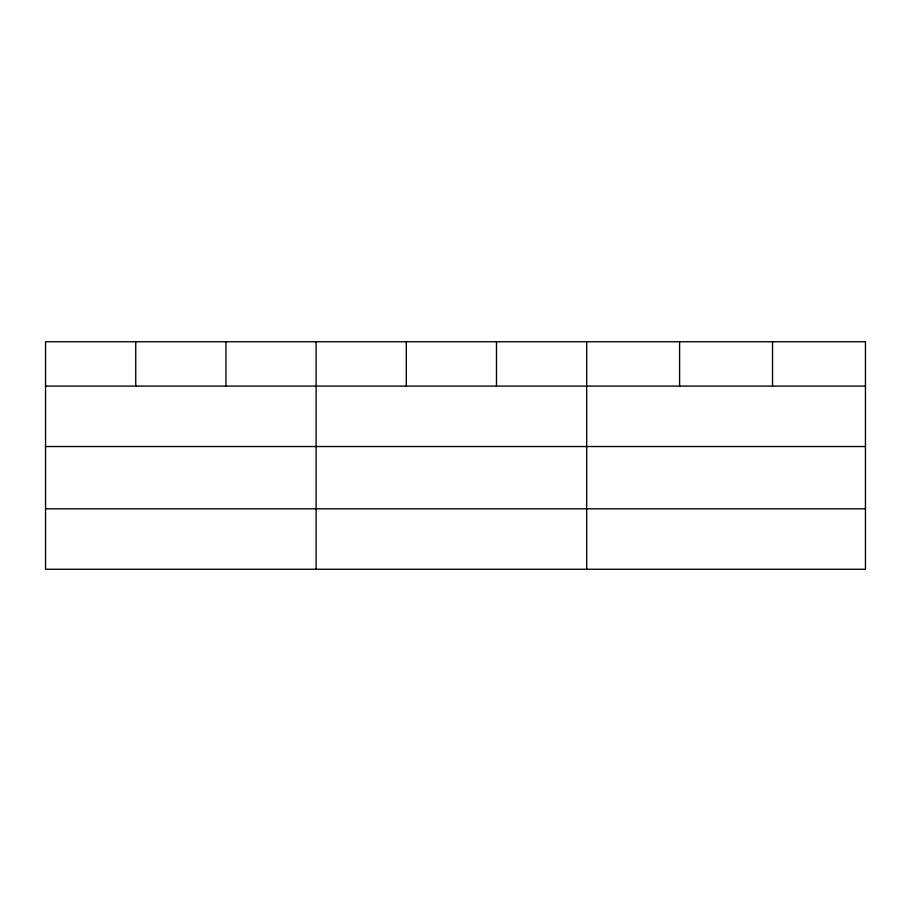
<?xml version="1.0" encoding="UTF-8"?>
<svg xmlns="http://www.w3.org/2000/svg" width="911" height="911" viewBox="0 0 911 911"><rect width="100%" height="100%" fill="white"/><g stroke="black" fill="none" stroke-linecap="round" stroke-linejoin="round"><path stroke-width="1.37" d="M45.55 386.093L865.45 386.093M45.55 446.538L865.45 446.538M45.55 508.816L865.45 508.816M772.528 341.739L772.528 386.093M679.606 341.739L679.606 386.093M586.684 341.739L586.684 569.261M496.495 341.739L496.495 386.093M406.306 341.739L406.306 386.093M316.117 341.739L316.117 569.261M225.928 341.739L225.928 386.093M135.739 341.739L135.739 386.093M865.45 341.739L45.55 341.739L45.55 569.261L865.45 569.261L865.45 341.739"/></g></svg>
